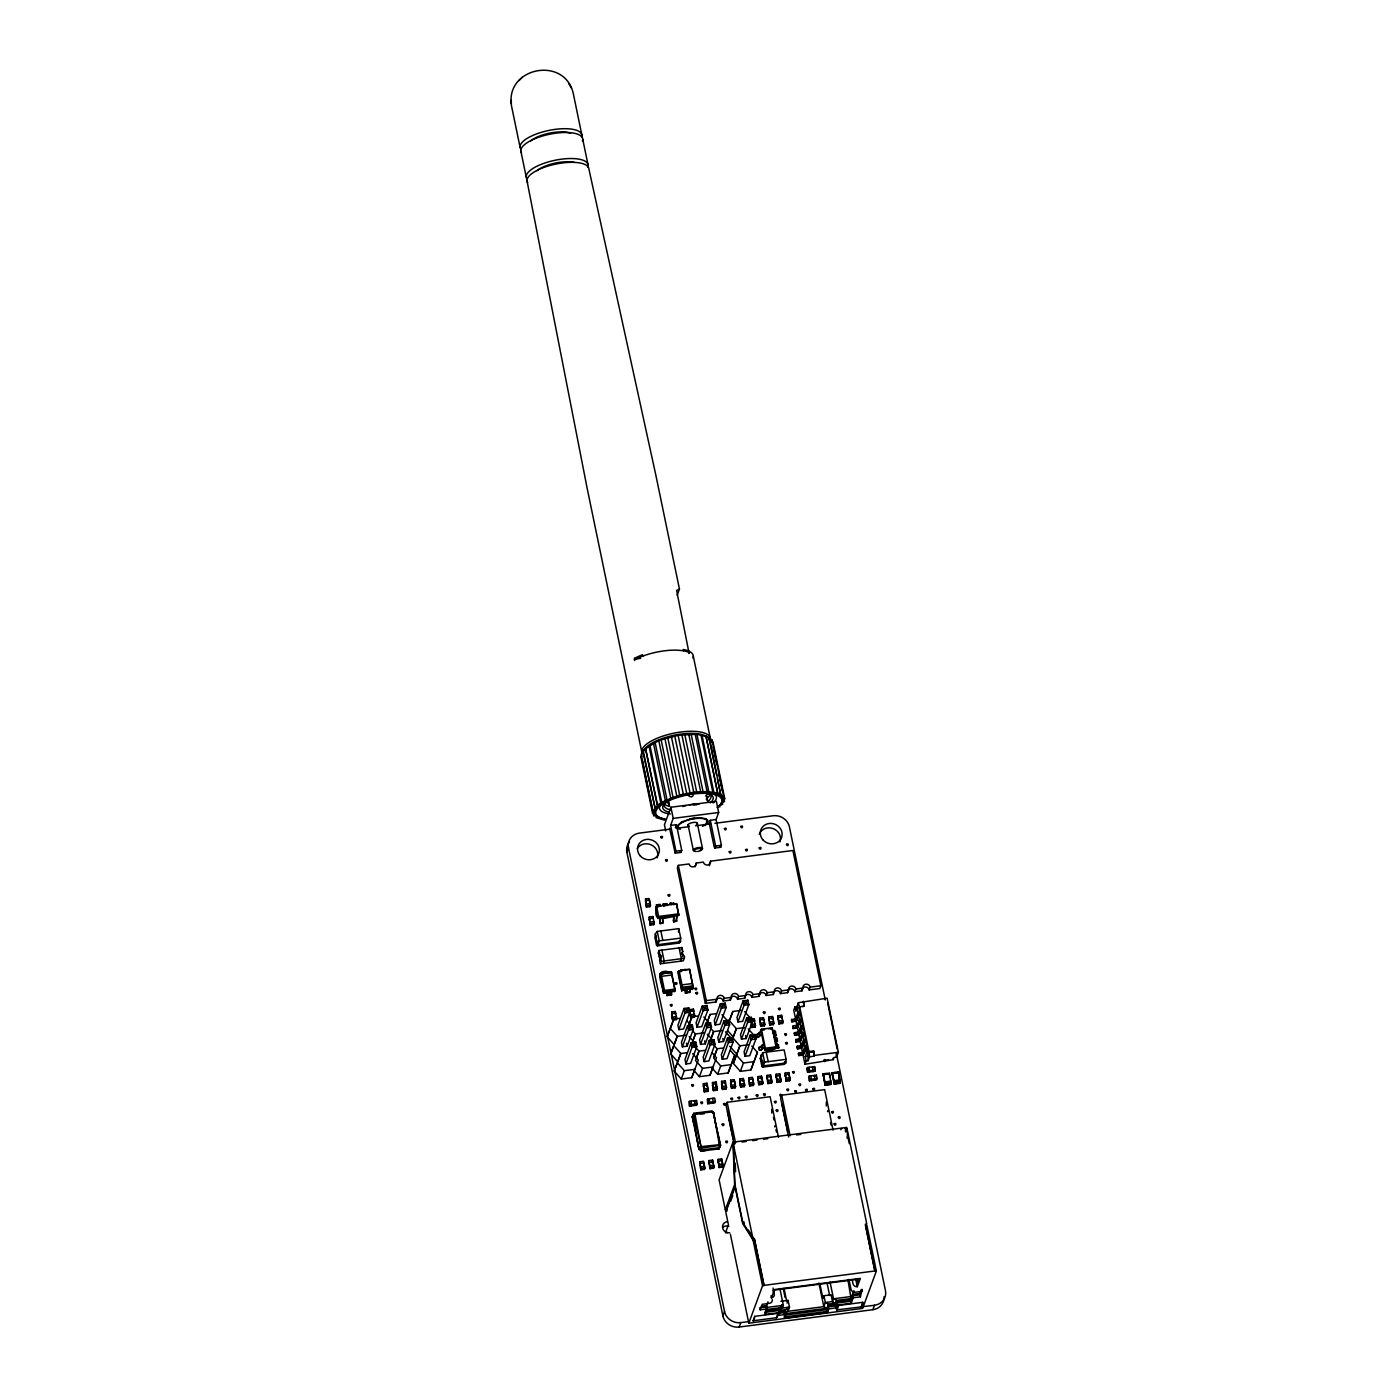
<?xml version="1.0" encoding="UTF-8"?>
<svg xmlns="http://www.w3.org/2000/svg" width="1397" height="1397" viewBox="0 0 1397 1397"><rect width="100%" height="100%" fill="white"/><g stroke="black" fill="none" stroke-linecap="round" stroke-linejoin="round"><path stroke-width="1.5" d="M654.547 807.92L657.533 806.471L657.55 805.056L645.484 748.321L642.864 751.464L655.298 809.16L652.87 810.697L641.188 754.258L643.266 751.027L655.298 809.16M667.312 992.586C668.168 990.071 665.601 998.453 671.538 993.861L671.782 991.608M669.46 992.272L663.505 993.215L667.696 992.673M719.787 807.064L719.804 805.65L722.773 804.201L722.039 802.961L724.467 801.407L723.157 795.137M520.051 147.156L511.791 107.307C503.252 66.881 566.518 54.658 573.661 95.363L581.903 135.212M676.148 916.275L678.628 915.367L676.567 903.684L656.485 906.286C653.394 923.207 661.27 918.405 674.157 916.537M772.995 1033.466C775.702 1032.243 772.157 1036.888 776.156 1035.02L774.794 1030.462L772.436 1030.759L772.192 1027.843L761.417 1029.24L760.562 1030.218L761.505 1033.448M680.706 938.103L680.444 941.718L678.872 943.08L657.393 945.874L655.298 933.877L657.271 931.415L678.732 928.638L680.706 938.103L659.227 940.88L657.393 945.874M761.4 1060.34L762.797 1067.116L784.258 1064.322L785.83 1062.977L786.092 1059.345L784.136 1049.88L762.657 1052.657L760.247 1058.42L761.941 1066.522L763.373 1064.497L762.518 1060.445M833.066 1130.19L824.667 1089.625L781.709 1095.196C779.648 1098.688 778.862 1091.93 781.656 1095.073L790.108 1135.778M840.75 1129.736L841.623 1128.566M671.259 993.197L671.59 991.853M762.797 1067.116L764.63 1062.122L762.657 1052.657M689.769 989.355L689.716 991.503C683.377 994.699 688.057 987.958 681.684 990.857L682.696 988.081L679.117 970.74L689.612 969.378L693.418 988.081L692.179 989.495M721.254 794.509L718.023 794.317L717.569 792.99L705.974 736.167L709.571 738.053L720.939 795.976L723.681 796.465L711.999 740.026L708.89 737.826L716.626 775.213M851.297 1299.874L847.909 1279.687M823.427 1074.31L825.243 1085.277L824.806 1083.164M825.121 1083.67L830.848 1082.919L829.608 1073.071L823.077 1073.787L825.051 1085.294L830.778 1084.561L830.813 1082.535M832.507 1073.14L834.323 1084.089L831.913 1073.298L838.689 1071.883L839.876 1083.373L834.149 1084.124L834.55 1082.046M669.46 806.366L668.43 801.354L669.46 806.366A23.854 8.295 -11.7 0 1 663.994 803.432M775.091 1037.273L773.763 1037.185L776.191 1037.045M776.4 1043.594C773.781 1043.716 778.653 1041.725 777.011 1044.851M776.976 1046.405C774.148 1049.357 781.482 1047.331 777.762 1047.61M660.641 958.918L658.127 952.998L659.052 950.501L681.963 947.533L682.801 951.584L680.95 954.605M678.732 928.638L678.471 932.253M847.176 1138.258L847.717 1135.988L849.289 1143.549M667.295 992.691L667.19 995.624L671.538 994.193M685.735 990.386L685.543 989.111L685.228 992.586M707.703 801.651L706.795 796.342L706.498 799.067A2.969 0.943 85.3 0 0 706.585 799.852M662.58 920.361L662.877 923.207L660.013 923.592L659.943 922.02M662.737 972.836L663.121 971.963L663.505 972.836M767.163 1308.063L765.312 1314.437L779.631 1312.586L779.439 1307.819L783.35 1305.304L779.875 1288.523M634.552 660.519L634.587 658.336A34.977 12.171 -11.7 0 1 642.533 654.739L642.812 656.101M884.057 1296.73A14.022 12.852 20.2 0 1 872.863 1309.688L739.205 1327.028A14.022 12.852 20.2 0 1 722.895 1315.922L626.869 852.187L628.493 847.752A14.022 12.852 20.2 0 1 639.459 833.101L669.652 829.189M716.085 819.515L710.287 820.266L709.239 823.095L714.164 846.826L714.88 848.031L720.677 847.281L721.411 845.272L716.085 819.515L718.669 812.495L716.364 801.337L670.909 807.239L664.431 824.806L665.705 830.953M670.63 825.417L676.427 824.667L681.753 850.424L681.02 852.414L675.222 853.165L675.956 851.175L670.63 825.417L673.214 818.38L670.909 807.239M645.519 898.952L646.409 907.107L649.989 906.636L650.513 905.256L649.099 898.498L645.519 898.952L646.409 907.107M645.362 902.025L645.868 900.646L649.448 900.174L649.989 906.636M646.06 905.413L646.584 904.034L650.164 903.562L649.64 904.942M675.38 827.495L676.427 824.667M649.256 916.991L650.146 925.128L653.726 924.674L654.233 923.295L652.836 916.519L649.256 916.991L650.146 925.128M649.099 920.064L649.605 918.685L653.185 918.213M656.398 904.907L659.262 904.54L656.398 904.907L658.598 916.449C658.354 922.195 677.615 910.093 673.371 920.64M649.797 923.452L650.303 922.055L653.883 921.601L653.726 924.674M652.329 917.916L652.836 916.519M656.695 906.182L657.358 904.767L657.777 906.967L655.63 907.247L656.573 910.495M659.559 905.815L660.222 904.383L660.781 906.182L655.769 906.828L658.249 918.597M663.348 905.92L663.191 904.034L666.055 903.649L666.299 904.802M663.505 905.291C664.658 902.672 665.059 905.693 663.715 906.321M678.331 865.354L677.318 868.131L705.328 1003.36L716.067 1001.963A3.685 3.37 20.2 0 1 718.949 998.122A3.685 3.37 20.2 0 1 723.227 1001.038L730.387 1000.112A3.685 3.37 20.2 0 1 733.268 996.271A3.685 3.37 20.2 0 1 737.546 999.187L744.706 998.261A3.685 3.37 20.2 0 1 747.587 994.402A3.685 3.37 20.2 0 1 751.865 997.318L759.025 996.393L760.038 993.634A3.685 3.37 20.2 0 1 762.919 989.774A3.685 3.37 20.2 0 1 767.197 992.691L774.357 991.765A3.685 3.37 20.2 0 1 777.238 987.923A3.685 3.37 20.2 0 1 781.517 990.84L788.676 989.914A3.685 3.37 20.2 0 1 791.558 986.072A3.685 3.37 20.2 0 1 795.836 988.989L802.996 988.046A3.685 3.37 20.2 0 1 805.859 984.204A3.685 3.37 20.2 0 1 810.155 987.12L820.877 985.723L792.885 850.494L710.549 861.181A3.685 3.37 20.2 0 1 707.668 865.022A3.685 3.37 20.2 0 1 703.389 862.106L696.23 863.032A3.685 3.37 20.2 0 1 693.349 866.873A3.685 3.37 20.2 0 1 689.07 863.957L678.331 865.354L706.341 1000.601L705.328 1003.36M660.013 917.794L660.17 918.562M666.055 903.649L663.034 904.453M659.925 921.741L660.31 918.091M666.369 904.924C667.067 900.786 668.028 907.596 667.172 904.645M656.538 945.28L657.97 943.254L656.538 945.28L654.861 937.177L655.577 935.239M660.013 923.592L663.034 922.806L662.789 921.653M662.789 921.356L663.034 917.008L663.034 918.178M669.844 903.562L672.708 903.195M658.982 957.05L659.89 954.553L659.052 950.501M673.529 919.977L673.913 916.31M682.801 951.584C679.117 953.522 686.416 955.338 684.198 958.342L683.29 960.839L660.379 963.808L659.541 959.756L661.619 956.089L659.89 954.553M676.637 921.025L673.616 921.81L676.637 921.025L676.392 919.89M676.637 916.415L676.637 915.245L676.48 921.444M696.23 863.032L695.217 865.808A3.685 3.37 20.2 0 1 695.269 866.699M676.392 919.593L676.934 917.078M660.379 963.808L661.287 961.328L660.449 957.259M663.243 963.441L664.151 960.944L661.916 950.135M662.894 973.936C661.025 970.985 669.46 970.985 667.626 972.644M666.945 973.045L666.875 971.683M679.448 940.46L678.872 943.08M714.88 848.031L715.613 846.041L710.287 820.266M710.549 861.181L709.536 863.94A3.685 3.37 20.2 0 1 709.397 865.703M663.505 993.215C661.654 981.812 653.115 967.126 671.293 972.609L675.083 990.857L674 991.853M681.038 950.012L681.963 947.533M667.19 995.624L667.242 994.751M680.426 961.206L681.334 958.726L679.099 947.899M682.435 956.788L683.36 954.291M681.684 990.857L678.086 973.499L679.117 970.74M671.503 991.329L675.083 990.857L675.013 989.093L664.518 990.456L663.627 992.341L659.838 974.093L671.608 972.609M681.422 970.723L681.038 971.596L680.758 969.867L689.612 969.378M678.034 971.736L681.614 971.264L680.758 969.867M685.001 970.234L685.054 969.308M671.73 1011.952L672.621 1020.107L676.2 1019.635L676.707 1018.256L675.31 1011.498L671.73 1011.952L672.621 1020.107M671.573 1015.025L672.079 1013.646L675.659 1013.192L675.257 1014.292M689.629 969.832L693.261 988.5L681.806 989.984L678.174 971.317L681.753 970.845M672.271 1018.413L672.778 1017.033L676.358 1016.562L676.2 1019.635M674.803 1012.877L675.31 1011.498M685.665 1035.247L677.266 1036.33L673.773 1045.602L680.793 1053.513L677.737 1061.842L670.717 1053.932L674.192 1044.677L667.172 1036.749L673.738 1019.164L680.025 1018.343M673.738 1019.164L667.172 1036.749M685.368 993.267L689.716 991.835L689.664 992.708M678.837 1029.624L677.912 1025.136L684.041 1008.459L689.716 1012.319L683.587 1028.995L678.837 1029.624L684.967 1012.947L688.791 1007.848L690.799 1017.749L694.379 1017.278L693.488 1009.14L689.908 1009.594L689.402 1010.991L692.982 1010.52L693.488 1009.14M670.717 1053.932L673.773 1045.602M674.192 1044.677L677.266 1036.33L670.246 1028.419M689.751 1012.668L690.258 1011.288L693.838 1010.817L693.436 1011.934M690.45 1016.056L690.956 1014.676L694.536 1014.205L694.379 1017.278M690.799 1017.749L689.908 1009.594M688.843 1025.136L691.917 1016.789L698.221 1015.986M682.365 1046.79L688.511 1030.113L692.318 1025.014L693.244 1029.502L687.114 1046.178L682.365 1046.79L681.439 1042.319L687.586 1025.642L692.318 1025.014M694.553 1070.259L691.759 1077.681L681.265 1079.025L674.245 1071.115L677.318 1062.768L684.32 1070.678L694.833 1069.334L698.308 1060.079L692.702 1053.74M690.415 1027.546L687.586 1025.642L688.511 1030.113L693.244 1029.502L690.712 1026.778M697.016 1027.249L703.162 1010.59L706.969 1005.491L707.895 1009.961L701.765 1026.638L697.016 1027.249L696.09 1022.779L702.237 1006.102L706.969 1005.491M692.999 1040.643L695.444 1033.972L692.633 1030.811M685.91 1063.973L692.039 1047.296L695.863 1042.197L696.789 1046.685L690.642 1063.361L685.91 1063.973L684.984 1059.485L691.113 1042.808L695.863 1042.197M681.265 1079.025L684.32 1070.678M693.96 1044.729L691.113 1042.808L692.039 1047.296L696.789 1046.685L694.239 1043.961M707.65 1021.102L710.095 1014.432L716.399 1013.628M700.561 1044.432L706.69 1027.755L710.514 1022.656L711.44 1027.144L705.293 1043.821L700.561 1044.432L699.635 1039.944L705.764 1023.285L710.514 1022.656M716.067 1001.963L717.08 999.204A3.685 3.37 20.2 0 1 719.961 995.363A3.685 3.37 20.2 0 1 724.24 998.279L731.399 997.353A3.685 3.37 20.2 0 1 734.281 993.494A3.685 3.37 20.2 0 1 738.559 996.41L745.719 995.485A3.685 3.37 20.2 0 1 748.6 991.643A3.685 3.37 20.2 0 1 752.878 994.559L760.038 993.634M696.527 1057.826L698.971 1051.155L694.763 1046.405M708.593 1025.188L705.764 1023.285L706.69 1027.755L711.44 1027.144L708.89 1024.42M691.759 1077.681L694.833 1069.334M723.227 1001.038L724.24 998.279M715.212 1024.892L721.341 1008.215L725.165 1003.133L726.091 1007.604L719.944 1024.28L715.212 1024.892L714.286 1020.421L720.415 1003.745L725.165 1003.133M711.178 1038.285L713.623 1031.615L710.829 1028.454M723.244 1005.665L720.415 1003.745L721.341 1008.215L726.091 1007.604L723.541 1004.88M689.332 1101.36L689.524 1106.127L696.684 1105.202L697.19 1103.805L696.492 1100.434L689.332 1101.36L689.524 1106.127M704.088 1061.615L710.217 1044.939L714.042 1039.839L714.967 1044.327L708.838 1060.987L704.088 1061.615L703.162 1057.127L709.292 1040.451L714.042 1039.839M713.43 1066.051L709.938 1075.306L699.443 1076.668L702.516 1068.321L695.496 1060.41L698.971 1051.155L705.275 1050.334M712.138 1042.372L709.292 1040.451L710.217 1044.939L714.967 1044.327L712.418 1041.586M691.323 1105.9L691.131 1101.133M730.387 1000.112L731.399 997.353M694.309 1101.762L694.711 1100.661L694.903 1105.429M695.985 1101.814L696.492 1100.434M703.389 1083.688L704.28 1091.843L707.86 1091.371L708.366 1089.992L706.969 1083.234L703.389 1083.688L704.28 1091.843M718.739 1042.075L724.868 1025.398L728.693 1020.299L729.618 1024.787L723.489 1041.464L718.739 1042.075L717.814 1037.587L723.943 1020.91L728.693 1020.299M713.273 1112.78L720.642 1145.365L719.438 1146.78A2.811 2.567 20.2 0 0 719.56 1147.618L719.106 1148.823L700.945 1151.18L698.989 1149.329L692.248 1116.727L693.907 1114.108A2.811 2.567 20.2 0 0 693.785 1113.269L711.946 1110.912A2.811 2.567 20.2 0 0 712.173 1111.733L713.046 1112.693M703.232 1086.761L703.739 1085.382L707.319 1084.91L706.812 1086.307L706.969 1083.234M714.094 1057.127L717.167 1048.78L712.959 1044.048M726.789 1022.831L723.943 1020.91L724.868 1025.398L729.618 1024.787L727.069 1022.063M692.248 1116.727L693.785 1113.269M713.518 1112.501L719.472 1145.4L701.346 1148.212L693.838 1116.203L694.885 1113.758L713.203 1111.837L719.944 1143.479L719.333 1144.719L701.015 1146.64L694.885 1113.758M703.931 1090.149L704.437 1088.769L708.017 1088.298L707.615 1089.398M729.758 1019.827L732.831 1011.48L741.231 1010.398M737.546 999.187L738.559 996.41M709.938 1075.306L716.504 1057.704L712.278 1052.971M712.487 1082.518L713.378 1090.655L716.958 1090.184L717.464 1088.804L716.067 1082.046L712.487 1082.518L713.378 1090.655M707.528 1099.002L707.72 1103.77L714.88 1102.827L715.386 1101.447L714.688 1098.077L707.528 1099.002L707.72 1103.77M712.33 1085.591L712.837 1084.194L716.417 1083.74L715.997 1084.84M722.266 1059.258L728.413 1042.581L732.22 1037.482L733.146 1041.952L727.016 1058.629L722.266 1059.258L721.341 1054.77L727.47 1038.093L732.22 1037.482M744.706 998.261L745.719 995.485M730.474 1050.596L734.682 1055.346L728.134 1072.948L717.621 1074.293L720.695 1065.963L713.675 1058.053L717.167 1048.78L723.471 1047.977M730.317 1040.014L727.47 1038.093L728.413 1042.581L733.146 1041.952L730.596 1039.228M708.803 1100.155L709.309 1098.775L709.501 1103.525M713.029 1088.962L713.535 1087.582L717.115 1087.11L716.609 1088.507M737.93 1021.94L744.077 1005.281L747.884 1000.182L748.809 1004.653L742.68 1021.329L737.93 1021.94L737.005 1017.47L743.134 1000.793L747.884 1000.182M715.543 1083.426L716.067 1082.046M713.081 1103.071L712.889 1098.304M751.865 997.318L752.878 994.559M721.568 1081.33L722.459 1089.468L726.038 1089.014L726.545 1087.634L725.148 1080.859L721.568 1081.33L722.459 1089.468M721.411 1084.404L721.917 1083.024L725.497 1082.553L724.991 1083.932L725.148 1080.859M712.435 1111.471L712.348 1112.728M698.989 1149.329L692.685 1115.522M700.246 1147.181L700.7 1145.977M722.109 1087.792L722.616 1086.395L726.196 1085.94L726.038 1089.014M728.134 1072.948L731.19 1064.619L720.695 1065.963M731.609 1063.693L734.682 1055.346M715.299 1122.839L713.902 1112.78M701.346 1148.212L701.783 1147.007M741.475 1039.124L747.605 1022.447L751.411 1017.348L752.354 1021.836L746.208 1038.512L741.475 1039.124L740.532 1034.636L746.679 1017.959L751.411 1017.348M700.945 1151.18L701.381 1149.975A2.811 2.567 20.2 0 0 701.154 1149.155L699.426 1148.124M751.796 1046.074L757.401 1052.395L750.853 1069.997L740.358 1071.359L733.338 1063.431L739.886 1045.829L748.286 1044.764M733.338 1063.431L739.886 1045.829L732.884 1037.919L736.359 1028.663L744.758 1027.581M749.508 1019.88L746.679 1017.959L747.605 1022.447L752.354 1021.836L749.805 1019.112M699.949 1161.745L700.84 1169.883L704.42 1169.429L704.926 1168.032L703.529 1161.274L699.949 1161.745L700.84 1169.883M730.666 1080.143L731.557 1088.298L735.136 1087.826L735.643 1086.447L734.246 1079.689L730.666 1080.143L731.557 1088.298M699.792 1164.819L700.299 1163.439L703.878 1162.968L704.42 1169.429M730.509 1083.216L731.015 1081.837L734.595 1081.383L735.136 1087.826M754.328 1018.884L755.218 1027.022L751.638 1027.494L750.748 1019.339L754.328 1018.884L754.17 1021.958L754.677 1020.561L751.097 1021.032M700.491 1168.189L700.997 1166.809L704.577 1166.355L704.071 1167.735M731.207 1086.604L731.714 1085.225L735.293 1084.753L734.787 1086.133M733.739 1081.068L734.246 1079.689M754.974 1025.049L755.375 1023.949L751.796 1024.42L751.638 1027.494M759.147 994.647A3.685 3.37 20.2 0 1 766.185 995.467L767.197 992.691M778.513 1137.28L770.114 1096.715L727.156 1102.285L726.056 1105.271L734.106 1144.126M745.003 1056.307L751.132 1039.63L754.956 1034.531L755.882 1039.001L749.752 1055.678L745.003 1056.307L744.077 1051.819L750.206 1035.142L754.956 1034.531M740.358 1071.359L743.431 1063.012L736.411 1055.102M759.846 1018.169L760.736 1026.306L764.316 1025.835L764.823 1024.455L763.426 1017.697L759.846 1018.169L760.736 1026.306M753.053 1037.063L750.206 1035.142L751.132 1039.63L755.882 1039.001L753.332 1036.277M759.671 1021.242L760.195 1019.845L763.775 1019.391L763.356 1020.491M709.047 1160.558L709.938 1168.713L713.518 1168.241L714.024 1166.862L712.61 1160.104L709.047 1160.558L709.938 1168.713M727.488 1112.169L727.977 1110.842L727.994 1114.596M708.873 1163.631L709.397 1162.252L712.976 1161.78L712.557 1162.898M739.764 1078.973L740.654 1087.11L744.234 1086.656L744.741 1085.259L743.344 1078.501L739.764 1078.973L740.654 1087.11M758.449 1036.853C761.662 1031.457 761.313 1037.342 756.842 1037.534L756.283 1034.828L757.698 1034.251M760.387 1024.612L760.894 1023.233L764.473 1022.761L764.316 1025.835M739.589 1082.046L740.113 1080.667L743.693 1080.195L743.169 1081.575L743.344 1078.501M762.902 1019.077L763.426 1017.697M756.842 1037.534L756.423 1034.409M757.89 1034.147C759.968 1030.549 761.313 1031.842 758.327 1034.461M709.571 1167.019L710.095 1165.639L713.675 1165.168L713.518 1168.241M728.326 1116.22L728.815 1114.893L728.832 1118.665M712.61 1160.104L712.453 1163.177M766.185 995.467L773.327 994.542L774.357 991.765M740.305 1085.417L740.812 1084.037L744.391 1083.583L744.234 1086.656M718.879 1145.942L719.944 1143.479M729.164 1120.289L729.653 1118.962L729.671 1122.717M720.642 1145.365L720.136 1146.221M768.926 1016.981L769.817 1025.119L773.397 1024.665L773.903 1023.285L772.506 1016.51L768.926 1016.981L769.817 1025.119M730.002 1124.341L730.491 1123.013L730.509 1126.768M768.769 1020.054L769.276 1018.675L772.855 1018.203L772.349 1019.583L772.506 1016.51M761.103 1049.688C764.456 1044.257 763.897 1050.23 759.497 1050.387L758.938 1047.68L760.37 1047.086M718.128 1159.388L719.018 1167.525L722.598 1167.054L723.105 1165.674L721.708 1158.916L718.128 1159.388L719.018 1167.525M750.853 1069.997L753.926 1061.668L743.431 1063.012M754.345 1060.742L757.401 1052.395M748.844 1077.786L749.735 1085.94L753.315 1085.469L753.821 1084.089L752.424 1077.331L748.844 1077.786L749.735 1085.94M717.971 1162.461L718.477 1161.064L722.057 1160.61L722.598 1167.054M730.841 1128.392L731.33 1127.065L731.347 1130.837M759.497 1050.387L759.095 1047.261M760.544 1046.999C762.518 1043.611 764.019 1044.397 761.26 1047.191M769.468 1023.442L769.974 1022.045L773.554 1021.591L773.152 1022.691M773.327 994.542A3.685 3.37 20.2 0 1 776.208 990.7A3.685 3.37 20.2 0 1 780.486 993.616L781.517 990.84M748.687 1080.859L749.194 1079.479L752.773 1079.008L753.315 1085.469M718.669 1165.831L719.176 1164.452L722.755 1163.98L722.249 1165.377M721.201 1160.296L721.708 1158.916M731.696 1132.461L732.168 1131.133L732.185 1134.888M749.386 1084.247L749.892 1082.867L753.472 1082.396L752.966 1083.775M760.247 1058.42L761.679 1056.376L760.981 1058.315M732.534 1136.512L733.023 1135.185L733.023 1138.939M765.346 1048.204L776.121 1046.807C776.959 1050.404 762.011 1052.936 765.346 1048.204L761.417 1029.24M778.024 1015.794L778.915 1023.949L782.495 1023.477L783.001 1022.098L781.604 1015.34L778.024 1015.794L778.915 1023.949M777.867 1018.867L778.373 1017.487L781.953 1017.033L781.552 1018.134M773.274 1032.156L773.24 1030.654M780.486 993.616L787.646 992.673L788.676 989.914M846.949 1131.657L846.792 1127.414L732.954 1142.187L719.106 1179.819L725.322 1209.837L726.754 1209.645L735.328 1186.35M757.942 1076.616L758.833 1084.753L762.413 1084.299L762.919 1082.902L761.522 1076.144L757.942 1076.616L758.833 1084.753M761.941 1066.522L763.373 1064.497M778.566 1022.255L779.072 1020.875L782.652 1020.404L782.495 1023.477M757.785 1079.689L758.292 1078.292L761.871 1077.838L761.365 1079.217L761.522 1076.144M781.098 1016.719L781.604 1015.34M774.916 1034.706L775.352 1033.169L773.135 1033.047M775.754 1031.912L774.357 1032.488M758.484 1083.059L758.99 1081.68L762.57 1081.208L762.413 1084.299M776.156 1035.02L775.108 1034.775M776.243 1041.132C775.859 1034.88 774.2 1044.485 776.435 1041.184M775.876 1038.495L777.081 1038.32L775.684 1038.914M787.646 992.673A3.685 3.37 20.2 0 1 790.527 988.832A3.685 3.37 20.2 0 1 794.806 991.748L795.836 988.989M767.023 1075.428L767.913 1083.583L771.493 1083.112L772.017 1081.732L770.603 1074.957L767.023 1075.428L767.913 1083.583M777.57 1047.558C780.032 1044.712 773.24 1045.41 776.068 1048.344L764.613 1049.828M777.203 1044.904L778.426 1044.746L777.011 1045.323M766.866 1078.501L767.372 1077.122L770.952 1076.65L771.493 1083.112M796.936 1006.608L794.98 1006.853L793.775 1010.171L795.609 1019.059L798.054 1012.441L796.936 1006.608L798.368 1002.697L827.146 998.191L838.357 1052.29L836.576 1057.145L834.061 1057.459L833.241 1059.677L804.969 1064.27L803.135 1055.381L805.563 1048.745L807.518 1048.501L808.13 1060.707L806.191 1060.952L804.969 1064.27M767.564 1081.889L768.088 1080.51L771.668 1080.038L771.144 1081.418M770.096 1076.354L770.603 1074.957M791.767 1021.783L796.814 1020.089L798.543 1015.409L800.114 1015.217L799.748 1013.384L798.158 1013.576L796.447 1018.256L791.383 1019.95L791.767 1021.783L796.063 1021.224M794.806 991.748L801.965 990.822L802.996 988.046M803.362 1001.282L804.288 1005.735L799.294 1007.132L798.368 1002.697M725.322 1209.837L734.612 1184.604L732.954 1142.187M797.477 1025.066L793.059 1025.974L793.164 1028.559L797.46 1028L799.555 1020.351L801.145 1020.142L801.529 1021.975L799.94 1022.185M727.627 1232.538L725.48 1232.818L728.431 1224.785L725.602 1211.182L734.892 1185.948L742.663 1223.423L753.105 1240.257L762.552 1285.816L748.792 1323.169L862.63 1308.395L876.373 1271.043L866.926 1225.483L865.494 1225.658L874.941 1271.235L876.373 1271.043M776.121 1074.258L777.011 1082.396L780.591 1081.924L781.098 1080.545L779.701 1073.787L776.121 1074.258L777.011 1082.396M793.164 1028.559L793.059 1025.974M775.964 1077.331L776.47 1075.934L780.05 1075.48L779.648 1076.581M730.614 1201.298L732.761 1195.465M798.77 1015.497L799.992 1012.179L799.067 1007.743L797.128 1007.988L795.906 1011.306L794.98 1006.853M801.965 990.822A3.685 3.37 20.2 0 1 804.847 986.981A3.685 3.37 20.2 0 1 809.125 989.897L810.155 987.12M803.921 1006.137L802.699 1006.731M776.662 1080.702L777.169 1079.322L780.748 1078.851L780.591 1081.924M794.561 1035.317L794.456 1032.732L799.241 1031.789L800.97 1027.109L802.542 1026.9L802.926 1028.733L801.337 1028.943L799.625 1033.623L794.561 1035.317L798.857 1034.758M799.451 1019.199L797.006 1025.817L796.133 1021.574L798.56 1014.938L800.516 1014.693L801.389 1018.937L799.451 1019.199L798.158 1013.576M804.288 1005.735L803.083 1002.086M779.701 1073.787L779.543 1076.86M784.258 1064.322L784.835 1061.703M785.551 1061.615L784.119 1063.641M800.289 1038.6L800.254 1041.516L795.958 1042.075L795.853 1039.49L800.638 1038.547L802.367 1033.867L803.939 1033.658L804.323 1035.491L802.734 1035.701M800.848 1025.957L798.403 1032.593L797.53 1028.332L799.975 1021.696L801.913 1021.451L802.786 1025.712L800.848 1025.957L799.555 1020.351M795.958 1042.075L795.853 1039.49M785.219 1073.071L786.109 1081.208L789.689 1080.754L790.196 1079.375L788.799 1072.599L785.219 1073.071L786.109 1081.208M785.062 1076.144L785.568 1074.764L789.148 1074.293L789.689 1080.754M771.79 1113.077L771.773 1109.323M797.373 1048.833L797.268 1046.248L802.035 1045.305L803.764 1040.625L805.353 1040.433L805.72 1042.249L804.148 1042.459L802.419 1047.139L797.373 1048.833L801.668 1048.274M802.245 1032.715L799.817 1039.351L798.927 1035.09L801.372 1028.471L803.31 1028.209L804.183 1032.47L802.245 1032.715L800.97 1027.109M785.76 1079.532L786.267 1078.135L789.846 1077.681L789.34 1079.06M788.292 1073.996L788.799 1072.599M820.877 985.723L819.864 988.5L809.125 989.897M781.709 1095.196L780.609 1098.199L788.659 1137.036M798.385 1053.775L803.083 1052.116L803.065 1055.049L798.77 1055.591L798.385 1053.775L803.45 1052.063L805.161 1047.401L806.75 1047.191L807.117 1049.025L805.545 1049.217M803.642 1039.473L801.214 1046.109L800.324 1041.848L802.769 1035.229L804.707 1034.967L805.598 1039.228L803.642 1039.473L802.367 1033.867M798.77 1055.591L798.665 1053.024M782.041 1105.079L782.53 1103.752L782.547 1107.524M774.637 1126.873L775.125 1125.545M803.764 1040.625L805.056 1046.248L802.611 1052.867L801.738 1048.623L804.166 1041.987L806.104 1041.743L806.995 1045.986L804.951 1051.522M782.879 1109.148L783.368 1107.821L783.385 1111.575M783.717 1113.199L784.206 1111.872L784.223 1115.644M806.191 1060.952L805.266 1056.516L806.488 1053.198L805.161 1047.401M784.555 1117.268L785.044 1115.924L785.062 1119.696M808.13 1060.707L809.579 1056.778L808.95 1051.539L799.59 1006.346M785.393 1121.32L785.882 1119.992L785.9 1123.747M812.076 1051.924L813.421 1052.151M806.925 1068.897L807.431 1067.518L814.591 1066.575L815.289 1069.962L814.783 1071.342L807.623 1072.285L806.925 1068.897L808.706 1068.67M786.232 1125.371L786.721 1124.044L786.738 1127.816M809.579 1056.778L814.276 1056.167L813.648 1050.928L808.95 1051.539M807.623 1072.285L807.431 1067.518M808.811 1068.391L809.23 1067.273L809.422 1072.04M787.07 1129.44L787.559 1128.095L787.576 1131.867M814.276 1056.167L813.648 1050.928M809.212 1076.092L809.404 1080.859L816.564 1079.933L817.07 1078.554L816.372 1075.166L809.212 1076.092L809.404 1080.859M812.39 1067.919L812.81 1066.819L812.984 1071.586M722.895 1315.922L724.537 1311.486L628.493 847.752M814.591 1066.575L814.783 1071.342M811.186 1080.632L810.993 1075.865M814.172 1076.511L814.573 1075.411L814.765 1080.16M815.865 1076.563L816.372 1075.166M824.247 1059.677L824.667 1061.72M823.427 1076.563L823.252 1073.769M823.601 1074.293L827.024 1074.241M828.369 1073.752L828.997 1073.979M825.051 1085.294L831.04 1083.862M832.088 1073.28L834.358 1082.064L840.086 1081.33L838.689 1071.883M739.205 1327.028L740.847 1322.61L749.456 1321.475M832.158 1072.599L832.699 1073.106M830.866 1083.88L830.167 1082.465M826.326 1106.005L826.326 1102.25M835.947 1083.88L836.96 1082.588L840.138 1082.675M827.513 1111.68L828.002 1110.353M762.552 1285.816L764.072 1285.345L754.38 1238.563L752.948 1238.737L742.75 1222.305L734.944 1184.604L733.355 1144.091L734.787 1143.899L734.385 1141.995M839.911 1081.348L839.702 1083.391M776.365 1317.755L777.989 1313.32A16.258 3.231 82.6 0 1 776.365 1317.755L753.088 1320.776L754.729 1316.341L785.341 1312.394L785.027 1317.161M768.001 1301.829L766.639 1305.531L767.337 1308.902L760.178 1309.845L762.221 1304.309L769.38 1303.366A3.685 3.37 20.2 0 0 772.262 1299.524M767.337 1308.902L765.312 1314.437L765.399 1311.032M770.987 1295.805L771.406 1297.848L774.462 1289.536L860.377 1278.395L857.321 1286.689A3.685 3.37 20.2 0 1 853.043 1283.773L852.222 1279.827M778.688 1311.94L779.194 1310.561M780.923 1301.323L788.083 1300.38L789.497 1307.155L785.568 1309.653L785.76 1314.42L778.6 1315.345L779.631 1312.586M787.07 1303.157L788.083 1300.38M784.747 1317.196L785.76 1314.42M785.079 1317.022L784.66 1318.122L827.338 1312.586L828.718 1308.849L828.019 1305.462L835.179 1304.536L836.698 1300.38L851.017 1298.529M835.965 1304.501L832.49 1301.567L831.093 1294.809L823.933 1295.735L822.92 1298.494L819.847 1283.616M835.685 1303.157L828.526 1304.082L826.989 1308.238L827.705 1311.608M828.718 1308.849L835.877 1307.924L836.89 1305.147L836.192 1301.777L850.511 1299.909L853.899 1290.688M836.332 1053.39L885.454 1290.601A14.022 12.852 20.2 0 1 874.487 1305.252L836.489 1309.949L838.113 1305.514L862.822 1302.318A16.258 3.231 82.6 0 1 861.198 1306.736L862.822 1302.318M856.623 1283.302L857.985 1279.617M856.902 1284.664L858.928 1279.128L773.03 1290.269L773.449 1292.312M836.89 1305.147L851.21 1303.296L853.253 1297.761L852.554 1294.373L859.696 1293.447L861.058 1289.763M853.253 1297.761L860.412 1296.835L862.019 1289.274L859.993 1294.809L852.834 1295.735L850.79 1301.271L836.471 1303.122L835.458 1305.898L828.299 1306.824L827.286 1309.583L784.328 1315.153M874.941 1271.235L865.354 1224.156L866.786 1223.964L847.176 1129.317L845.744 1129.492L845.36 1127.589L845.517 1131.832M872.863 1309.688L874.487 1305.252M688.424 1026.062L691.917 1016.789M674.245 1071.115L680.793 1053.513L687.097 1052.692M691.969 1043.227L695.444 1033.972L703.844 1032.889M706.62 1023.704L710.095 1014.432M710.147 1040.87L713.623 1031.615L722.022 1030.532M732.831 1011.48L729.339 1020.753L736.359 1028.663L733.285 1036.993L727.68 1030.672M664.553 820.144L656.084 817.612L656.398 816.145L653.656 815.638L654.722 814.102L652.574 813.316L640.874 756.86L641.607 755.166M667.015 993.442L671.328 992.83M685.194 991.084L687.376 990.752M673.651 902.724L674.384 904.418M677.161 595.262L679.448 589.063L655.839 475.137L588.87 168.845A31.52 10.966 -11.7 0 0 554.225 164.409A31.52 10.966 -11.7 0 0 527.664 182.605M657.55 805.056L661.724 802.227L650.042 745.788L658.79 740.55L678.104 735.276L696.911 734.246L705.887 736.533M706.48 822.676L706.899 819.882L705.014 818.52M723.681 796.465L722.616 798.019L724.764 798.805L722.982 800.376L724.467 801.407M661.724 802.227L679.675 795.05L693.75 792.221L707.074 791.505L717.569 792.99M645.851 748.6L650.042 745.788M522.199 77.411L519.003 80.572M652.574 813.316L654.355 811.744L652.87 810.697M778.408 1310.596L782.337 1308.063L789.497 1307.155L787.96 1311.294L784.049 1313.809L826.989 1308.238L823.811 1306.649L787.96 1311.294L787.14 1307.348M681.072 822.362L682.784 821.384M826.36 1074.398L824.614 1074.241L826.238 1073.874M640.874 756.86L641.782 756.353M719.996 1146.57L719.106 1148.823M694.449 1114.963L693.838 1116.203M793.444 1027.808L798.228 1026.847L797.844 1025.014M796.238 1041.324L801.022 1040.381L800.638 1038.547M799.049 1054.857L803.816 1053.897L803.45 1052.063M691.777 796.604L690.747 796.744A2.497 2.218 13.5 0 1 689.699 796.5L689.489 796.36A2.742 2.532 8.6 0 1 688.861 795.888A2.881 2.689 5.6 0 1 688.564 795.469A3.038 2.846 3 0 1 688.337 795.033A2.969 2.777 -0.3 0 1 688.127 794.072M760.684 1047.418L758.938 1047.68M689.577 818.921L694.623 817.943M757.855 1034.601L756.283 1034.828M758.204 1036.958L756.982 1037.115M760.859 1049.811L759.654 1049.968M634.273 659.157L640.577 658.354M673.214 818.38L718.669 812.495M676.113 828.351L689.053 826.675M695.514 825.819L710.602 823.863M714.915 823.304L773.117 815.761A14.022 12.852 20.2 0 1 789.41 826.867L825.26 999.973M675.956 851.175L681.753 850.424M715.613 846.041L721.411 845.272M646.933 905.71L650.513 905.256M664.728 905.675L667.591 905.308M672.952 904.61L676.532 904.138M658.598 916.449L678.68 913.848L678.628 915.367L676.48 915.646M658.022 917.654L678.785 914.965L676.567 903.684M650.653 923.749L654.233 923.295M661.287 961.328L684.198 958.342M662.422 972.644L666.718 972.085M680.601 970.286L684.897 969.728M663.575 973.203L659.995 973.674L663.785 991.94L675.24 990.438L671.416 971.736M667.871 972.644L671.451 972.19M661.602 976.328L672.097 974.966M682.033 984.868L692.528 983.505M682.522 987.208L693.017 985.845M682.696 988.081L693.191 986.719L693.418 988.081L681.963 989.565M667.329 995.205L671.625 994.647M685.525 992.848L689.821 992.289M706.341 1000.601L717.08 999.204M688.791 1007.848L684.041 1008.459L684.967 1012.947L689.716 1012.319M673.127 1018.727L676.707 1018.256M691.305 1016.37L694.885 1015.898M798.054 1012.441L799.992 1012.179M752.145 1026.097L755.725 1025.642M761.243 1024.927L764.823 1024.455M770.323 1023.739L773.903 1023.285M779.421 1022.569L783.001 1022.098M764.526 1029.31L760.701 1029.799L764.997 1050.352M768.35 1028.803L772.157 1028.314M760.562 1030.218L764.561 1029.694M770.585 1028.908L772.017 1028.733M794.177 1033.483L798.351 1032.942M795.592 1040.241L799.748 1039.7M764.77 1049.409L776.226 1047.925L772.192 1027.843M796.989 1046.999L801.145 1046.458M805.056 1046.248L806.995 1045.986M808.653 1052.343L813.351 1051.731M806.488 1053.198L808.426 1052.936M702.516 1068.321L713.011 1066.976M805.266 1056.516L807.204 1056.254M814.573 1055.381L838.357 1052.29M764.63 1062.122L786.092 1059.345M785.83 1062.977L762.937 1065.946L760.684 1055.119M828.631 1059.747L824.405 1060.306L824.736 1059.397L825.016 1060.742M808.13 1070.888L815.289 1069.962M822.816 1074.485L827.181 1073.822M831.913 1073.298L838.235 1072.39L832.368 1073.542M704.787 1090.446L708.366 1089.992M713.884 1089.276L717.464 1088.804M722.965 1088.088L726.545 1087.634M732.063 1086.918L735.643 1086.447M741.161 1085.731L744.741 1085.259M750.241 1084.543L753.821 1084.089M759.339 1083.373L762.919 1082.902M768.437 1082.186L772.017 1081.732M777.518 1081.016L781.098 1080.545M786.616 1079.829L790.196 1079.375M809.911 1079.479L817.07 1078.554M825.522 1081.819L831.25 1081.068M834.62 1080.632L840.348 1079.881M831.005 1082.5L825.278 1083.251L823.077 1073.787M834.219 1082.483L839.929 1081.732M834.411 1083.426L836.192 1083.199M690.031 1104.748L697.19 1103.805M708.227 1102.373L715.386 1101.447M695.549 1114.177L699.478 1113.671M700.299 1114.195L704.193 1113.688M692.318 1117.076L694.187 1125.231M741.999 1142.013L746.295 1141.454M752.739 1140.633L757.034 1140.074M763.478 1139.236L767.774 1138.677M796.552 1134.94L800.848 1134.381M698.919 1148.98L697.417 1140.773M701.381 1149.975L719.56 1147.618M707.319 1150.098L701.207 1151.163M712.872 1149.382L718.861 1148.858M701.346 1168.503L704.926 1168.032M710.444 1167.316L714.024 1166.862M719.525 1166.146L723.105 1165.674M725.602 1211.182L727.034 1211.007L726.754 1209.645M742.75 1222.305L744.182 1222.113M742.663 1223.423L744.095 1223.248M753.105 1240.257L754.537 1240.065L763.984 1285.624M764.072 1285.345L875.046 1270.956M862.438 1291.299L855.278 1292.225A3.685 3.37 20.2 0 1 851 1289.309L848.957 1279.442M761.278 1306.23L766.639 1305.531M761.557 1307.575L766.918 1306.876M765.486 1307.627L783.35 1305.304L782.337 1308.063L781.639 1304.693M851.384 1296.486L833.52 1298.791L832.49 1301.567L825.33 1302.493L823.811 1306.649L818.904 1282.987M767.163 1309.408L779.439 1307.819M766.656 1310.805L778.915 1309.199M764.892 1312.412L785.568 1309.653M779.701 1311.731L785.062 1311.05M783.944 1317.004L827.059 1311.416M711.981 742.261L713.081 742.348L724.764 798.805M711.999 740.026L710.567 739.886L713.081 742.348M836.698 1300.38L833.52 1298.791L830.045 1282.009M828.526 1304.082L825.33 1302.493L823.933 1295.735M679.448 589.063L676.619 590.442L689.105 653.429L689.123 651.264L689.402 652.609A34.977 12.171 -11.7 0 0 634.867 659.698L634.587 658.336M678.977 827.967L677.929 826.378M744.723 1011.725L750.346 1018.046M748.268 1028.891L753.874 1035.229M722.005 1014.676L727.61 1020.997M725.532 1031.842L731.137 1038.181M729.81 1046.266L736.83 1054.176M703.826 1017.033L709.432 1023.355M707.353 1034.199L712.959 1040.538M687.045 1020.98L691.253 1025.712M689.175 1036.557L694.78 1042.895M712.016 1067.972L717.621 1074.293M693.838 1070.329L699.443 1076.668M748.268 1229.971L754.537 1240.065M719.961 846.076L720.677 847.281M680.304 851.227L681.02 852.414M675.222 853.165L669.582 828.246M568.876 83.733L571.198 87.889M657.638 906.286L656.485 906.513M670.228 904.296L670.962 902.986L671.52 904.785M663.435 905.186L663.191 904.034M659.489 905.693L659.262 904.54M827.688 1003.081L837.205 1049.06M836.139 1055.102L836.576 1057.145M838.759 1077.96L839.876 1083.373M832.961 1058.315L833.241 1059.677M829.154 1073.577L829.888 1077.139M830.517 1122.524L831.023 1124.969M858.928 1279.128L859.347 1281.154M859.696 1293.447L860.412 1296.835M855.802 1279.373L857.321 1286.689M796.447 1018.256L796.814 1020.089M799.241 1031.789L799.625 1033.623M802.035 1045.305L802.419 1047.139M796.08 1018.308L796.465 1020.142M798.874 1031.824L799.259 1033.658M801.686 1045.358L802.07 1047.191M794.526 1018.832L794.91 1020.666M795.923 1025.59L796.307 1027.424M797.32 1032.366L797.704 1034.199M798.717 1039.124L799.101 1040.957M800.132 1045.882L800.498 1047.715M801.529 1052.639L801.913 1054.473M850.511 1299.909L851.21 1303.296M791.662 1019.199L792.047 1021.032M794.456 1032.732L794.841 1034.566M797.268 1046.248L797.635 1048.082M835.179 1304.536L835.877 1307.924M777.081 1038.32L777.5 1041.446M778.426 1044.746L778.827 1047.872M773.047 1022.971L773.397 1024.665M827.007 1282.778L829.643 1295.456M713.203 747.046L716.661 763.775M718.826 774.235L722.301 790.964M693.314 656.223L710.375 738.524A34.977 12.171 -11.7 0 0 671.922 733.6A34.977 12.171 -11.7 0 0 642.445 753.786M717.499 779.351L720.939 795.976M582.689 139.001L588.085 165.056M705.974 736.167L718.023 794.317M769.293 1049.811L769.572 1051.155M701.94 734.962L713.972 793.094M701.102 735.52L712.784 791.977M683.43 650.827L683.15 649.465A34.977 12.171 -11.7 0 1 692.964 658.231M766.237 1052.203L768.193 1061.668M696.911 734.246L708.96 792.378M695.374 735.049L707.074 791.505M754.869 1025.328L755.218 1027.022M773.449 1117.443L773.955 1119.87M775.964 1129.614L776.47 1132.041M691.131 734.054L703.162 792.204M688.948 735.136L700.648 791.575M684.774 734.403L696.806 792.553M745.596 1035.526L746.208 1038.512M682.068 735.765L693.75 792.221M697.19 822.816L702.499 848.433M678.104 735.276L690.153 793.409M674.978 736.952L686.678 793.391M671.381 736.621L683.43 794.753M688.005 824.579L693.314 850.197M783.996 1288.278L786.633 1301.026M783.473 1289.606L785.097 1297.499M667.976 738.611L679.675 795.05M664.867 738.402L676.899 796.552M661.322 740.689L673.005 797.128M722.86 1038.477L723.489 1041.464M773.065 1288.069L774.287 1293.989A3.685 3.37 20.2 0 1 771.406 1297.848M778.181 1313.32L778.6 1315.345M658.79 740.55L670.839 798.7M655.263 743.117L666.963 799.555M653.412 742.994L665.443 801.127M727.156 1102.285L735.555 1142.851M733.355 1144.091L752.948 1238.737M648.924 745.614L660.956 803.746M715.893 1085.12L716.958 1090.184M645.484 748.321L657.533 806.471M520.837 150.946L526.215 177M704.682 1040.835L705.293 1043.821M759.758 1307.802L760.178 1309.845M641.729 751.778L587.177 488.391L527.001 180.789M680.164 940.373L680.444 941.718L657.533 944.704L655.298 933.877M642.393 761.278L653.656 815.638M670.001 903.143L670.089 904.75M673.529 920.256L673.616 921.81M718.809 1139.847L719.699 1144.091M707.511 1089.677L707.86 1091.371M730.387 1234.249L748.792 1323.169M659.105 904.959L659.349 906.147M686.503 1043.192L687.114 1046.178M660.851 930.961L662.807 940.425M671.259 993.669L671.486 995.066M657.271 931.415L659.227 940.88M669.338 995.345L669.128 994.123M660.921 973.098L664.518 990.456M659.768 922.404L660.222 919.016M689.524 992.027L689.786 989.495M847.176 1129.317L847.508 1137.839M735.224 1163.212L735.555 1171.681M511.285 100.27L511.337 103.727M740.847 1322.61A14.022 12.852 20.2 0 1 724.537 1311.486M729.705 1232.783A6.077 5.571 20.2 0 1 722.633 1227.963A6.077 5.571 20.2 0 1 727.383 1221.607M626.869 852.187A14.022 12.852 20.2 0 1 629.506 841.885M759.235 834.201A11.054 10.128 20.2 0 1 773.135 828.578A11.054 10.128 20.2 0 1 779.928 841.937M637.259 848.555A11.054 10.128 20.2 0 1 651.281 844.888A11.054 10.128 20.2 0 1 657.201 857.863M722.965 1227.16A6.077 5.571 20.2 0 1 728.867 1226.391M759.025 996.393A3.685 3.37 20.2 0 1 758.955 995.502M678.453 828.875A15.646 5.448 -11.7 0 1 694.868 818.345A15.646 5.448 -11.7 0 1 704.804 825.452M693.331 805.109A21.182 7.369 -11.7 0 1 696.859 804.777M682.906 806.54A19.698 6.845 -11.7 0 1 686.119 805.615M689.472 804.864A19.698 6.845 -11.7 0 1 699.233 803.904M692.999 793.199A3.021 2.672 34.2 0 1 693.244 793.898L693.296 794.387A2.916 2.584 31.8 0 1 693.139 795.33A2.707 2.427 27.7 0 1 692.458 796.273A2.515 2.218 17.1 0 1 691.777 796.622M689.21 825.994A4.785 1.659 -11.7 0 1 689.367 823.636A4.785 1.659 -11.7 0 1 695.811 822.396A4.785 1.659 -11.7 0 1 696.405 824.597M680.269 829.259A14.913 5.186 -11.7 0 1 684.268 821.436A14.913 5.186 -11.7 0 1 704.158 818.852A14.913 5.186 -11.7 0 1 702.481 826.378M694.484 851.035A4.68 1.624 -11.7 0 1 695.042 848.538A4.68 1.624 -11.7 0 1 701.661 847.682A4.68 1.624 -11.7 0 1 700.334 850.284M696.212 851.541A3.947 1.362 -11.7 0 1 695.636 849.341A3.947 1.362 -11.7 0 1 701.783 848.939A3.947 1.362 -11.7 0 1 697.505 851.472M520.697 148.973A31.52 10.966 -11.7 0 1 549.947 130.218A31.52 10.966 -11.7 0 1 581.623 137.22M530.668 140.957A23.435 8.155 -11.7 0 1 570.517 133.256M536.85 170.783A23.435 8.155 -11.7 0 1 574.289 162.384M521.483 152.762A31.52 10.966 -11.7 0 1 550.732 134.007A31.52 10.966 -11.7 0 1 582.392 141.01M526.879 178.816A31.52 10.966 -11.7 0 1 556.128 160.044A31.52 10.966 -11.7 0 1 587.788 167.046M664.169 819.096A33.703 11.717 -11.7 0 1 663.977 803.258A33.703 11.717 -11.7 0 1 707.65 793.444A33.703 11.717 -11.7 0 1 717.971 806.995M707.912 793.042A21.985 7.649 -11.7 0 1 705.59 796.046M668.22 803.258A21.985 7.649 -11.7 0 1 665.426 801.249M710.305 793.025A23.854 8.295 -11.7 0 1 707.563 797.774M707.493 792.902A23.854 8.295 -11.7 0 1 708.262 801.214M670.176 809.771A23.854 8.295 -11.7 0 1 665.356 802.384M703.547 792.693A25.722 8.941 -11.7 0 1 710.252 802.943M669.18 812.181A25.722 8.941 -11.7 0 1 671.101 798.962M712.138 792.885A29.005 10.076 -11.7 0 1 713.081 802.978M670.403 813.962A29.005 10.076 -11.7 0 1 660.903 804.393M665.898 819.166A34.349 11.944 -11.7 0 1 662.51 803.118A34.349 11.944 -11.7 0 1 708.401 792.623A34.349 11.944 -11.7 0 1 717.115 807.431M643.318 753.123A33.703 11.717 -11.7 0 1 675.275 735.014A33.703 11.717 -11.7 0 1 709.449 740.358M754.729 1316.341A16.258 3.231 82.6 0 1 753.088 1320.776M838.113 1305.514A16.258 3.231 82.6 0 1 836.489 1309.949M660.746 836.873C661.811 840.942 664.239 834.48 660.746 836.873M665.548 860.046C666.613 864.132 669.041 857.671 665.548 860.046M668.115 894.988C669.18 899.074 671.608 892.613 668.115 894.988M670.35 1004.932C671.416 1009.018 673.825 1002.557 670.35 1004.932M675.17 983.139C676.235 987.225 678.663 980.764 675.17 983.139M694.955 988.517C696.02 992.586 698.448 986.142 694.955 988.517M695.846 992.813C696.911 996.882 699.321 990.421 695.846 992.813M691.62 1085.067C692.685 1089.154 695.095 1082.692 691.62 1085.067M700.805 1102.39C701.87 1106.476 704.28 1100.015 700.805 1102.39M724.397 828.613C725.462 832.682 727.872 826.221 724.397 828.613M729.199 851.786C730.264 855.872 732.674 849.411 729.199 851.786M740.759 826.483C741.824 830.569 744.234 824.108 740.759 826.483M723.506 1103.857C724.572 1107.943 726.999 1101.482 723.506 1103.857M722.144 1124.323C723.209 1128.392 725.637 1121.931 722.144 1124.323M745.561 849.673C746.627 853.742 749.036 847.281 745.561 849.673M725.707 1141.489C726.772 1145.575 729.182 1139.114 725.707 1141.489M730.806 1098.496C731.871 1102.582 734.281 1096.121 730.806 1098.496M738.07 1097.553C739.153 1101.639 741.563 1095.178 738.07 1097.553M759.2 847.892C760.265 851.978 762.675 845.517 759.2 847.892M745.352 1096.61C746.417 1100.696 748.827 1094.235 745.352 1096.61M756.266 1095.196C757.331 1099.282 759.741 1092.821 756.266 1095.196M763.356 1012.266C764.421 1016.352 766.848 1009.891 763.356 1012.266M763.53 1094.253C764.596 1098.339 767.023 1091.878 763.53 1094.253M786.476 844.364C787.541 848.433 789.951 841.972 786.476 844.364M778.461 1008.547C779.526 1012.615 781.936 1006.154 778.461 1008.547M774.409 1101.657C775.475 1105.743 777.885 1099.282 774.409 1101.657M776.191 1110.248C777.256 1114.335 779.666 1107.873 776.191 1110.248M784.712 1034.182C785.778 1038.268 788.187 1031.807 784.712 1034.182M785.568 1042.895C786.633 1046.964 789.061 1040.503 785.568 1042.895M786.825 1089.468C787.891 1093.554 790.3 1087.093 786.825 1089.468M792.536 1071.97C793.601 1076.057 796.011 1069.596 792.536 1071.97M794.631 1091.109C795.696 1095.178 798.106 1088.717 794.631 1091.109M798.84 1084.386C799.905 1088.455 802.315 1081.994 798.84 1084.386M805.528 1089.677C806.593 1093.764 809.02 1087.303 805.528 1089.677M812.81 1088.734C813.875 1092.821 816.285 1086.36 812.81 1088.734M831.599 1111.872C832.664 1115.959 835.092 1109.497 831.599 1111.872M834.096 1123.904C835.162 1127.973 837.571 1121.512 834.096 1123.904M838.305 1117.181C839.37 1121.267 841.78 1114.806 838.305 1117.181M833.957 1072.372C834.114 1074.782 837.921 1071.674 834.114 1072.494M837.711 1071.883L838.095 1072.809L837.711 1071.883M707.895 1009.961L703.162 1010.59L702.237 1006.102L707.895 1009.961M748.809 1004.653L744.077 1005.281L743.134 1000.793L748.809 1004.653M762.972 839.911A11.054 10.128 20.2 0 0 781.569 837.502A11.054 10.128 20.2 0 0 769.118 823.497A11.054 10.128 20.2 0 0 762.972 839.911M640.228 855.855A11.054 10.128 20.2 0 0 658.825 853.427A11.054 10.128 20.2 0 0 646.374 839.422A11.054 10.128 20.2 0 0 640.228 855.855"/></g></svg>
